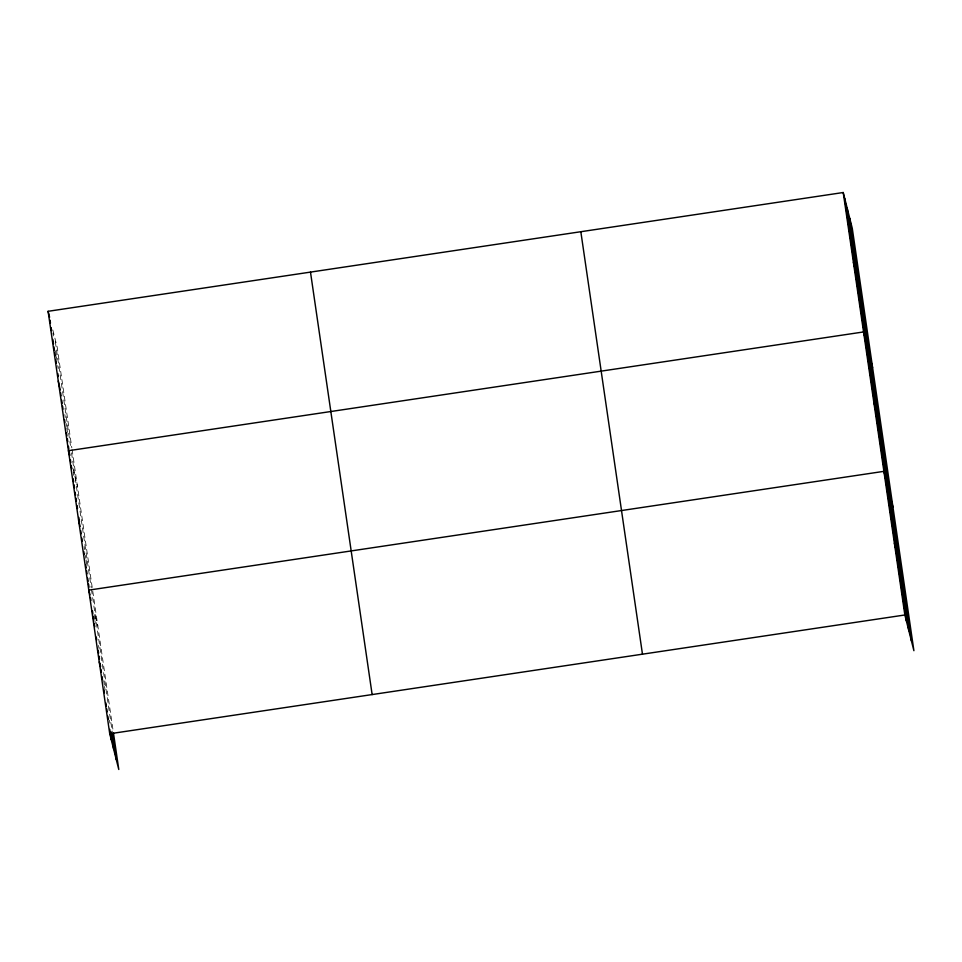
<?xml version="1.0" encoding="UTF-8"?>
<svg xmlns="http://www.w3.org/2000/svg" width="962" height="962" viewBox="0 0 962 962"><rect width="100%" height="100%" fill="white"/><g stroke="black" fill="none" stroke-linecap="round" stroke-linejoin="round"><path stroke-width="0.72" stroke-dasharray="4.81 3.61" d="M52.814 329.942L57.143 347.017L71.849 447.871M72.799 467.917L77.477 486.435M95.334 616.005L97.823 625.841M72.066 449.35L113.215 731.373M55.303 341.63L70.442 445.454M71.525 452.861L91.222 587.83M91.438 589.309L112.229 731.793M52.946 332.984L53.379 335.954M55.543 350.781L56.193 355.231M56.409 356.71L56.842 359.68M57.708 365.608L58.141 368.578M64.851 414.55L65.284 417.52M66.15 423.448L66.582 426.419M66.799 427.898L67.448 432.347M73.292 472.39L73.725 475.36M84.115 546.548L84.548 549.518M85.414 555.447L85.846 558.417M86.063 559.896L86.712 564.345M94.048 614.67L94.697 619.071M94.913 620.526L95.334 623.46M98.545 645.454L98.978 648.376M103.68 680.627L104.317 685.016M104.533 686.483L104.966 689.417M109.452 720.201L109.884 723.123"/><path stroke-width="1.44" d="M113.432 732.84L118.783 769.48L109.74 733.765L48.1 311.303L843.217 192.52L852.26 228.234L913.9 650.697L904.857 614.983L843.217 192.52M109.74 733.765L904.857 614.983M853.39 262.229L854.881 268.145M872.594 367.652L863.563 331.938L68.446 450.721L69.637 455.447M873.736 401.635L875.228 407.551M892.94 507.058L883.91 471.344L88.781 590.127L89.983 594.853M894.383 543.169L895.875 549.074M48.1 311.303L49.591 317.219M58.273 381.012L60.197 389.887M78.619 520.418L80.111 526.334M99.266 661.94L100.457 666.678M849.771 218.398L911.411 640.86M847.197 208.273L908.849 630.735M844.72 198.437L906.36 620.899M580.832 231.722L642.472 654.184M310.485 272.102L372.138 694.564M112.446 733.26L116.294 759.643M111.159 731.926L113.732 749.506M50.024 320.19L50.457 323.148M51.106 327.597L51.539 330.567M52.838 339.466L53.487 343.915M53.92 346.885L54.353 349.843M54.786 352.813L55.219 355.784M55.868 360.233L56.301 363.191M57.816 373.581L58.249 376.539M60.63 392.857L61.063 395.827M61.712 400.276L62.145 403.234M62.578 406.204L63.011 409.175M64.526 419.552L64.959 422.522M66.474 432.9L66.907 435.87M67.34 438.828L67.773 441.798M68.422 446.248L68.855 449.218M69.288 452.176L69.721 455.146M70.37 459.595L70.803 462.566M71.236 465.524L71.669 468.494M73.184 478.872L73.617 481.842M74.05 484.812L74.483 487.77M75.132 492.219L75.565 495.189M75.998 498.16L76.431 501.118M77.08 505.567L77.513 508.537M78.812 517.436L79.461 521.885M80.76 530.783L81.193 533.754M81.842 538.203L82.275 541.161M83.79 551.551L84.223 554.509M85.738 564.898L86.171 567.857M86.604 570.827L87.037 573.797M87.686 578.246L88.119 581.204M88.552 584.174L88.985 587.145M90.5 597.51L90.921 600.432M92.424 610.702L92.845 613.624M93.278 616.558L93.699 619.492M94.348 623.893L94.769 626.815M96.272 637.084L96.693 640.007M98.196 650.276L98.617 653.198M99.05 656.132L99.483 659.066M100.12 663.467L100.553 666.389M100.974 669.324L101.407 672.258M102.044 676.647L102.477 679.581M103.968 689.838L104.401 692.772M105.892 703.03L106.325 705.964M106.746 708.898L107.179 711.832M107.816 716.221L108.249 719.155M109.74 729.412L111.243 739.682"/></g></svg>
